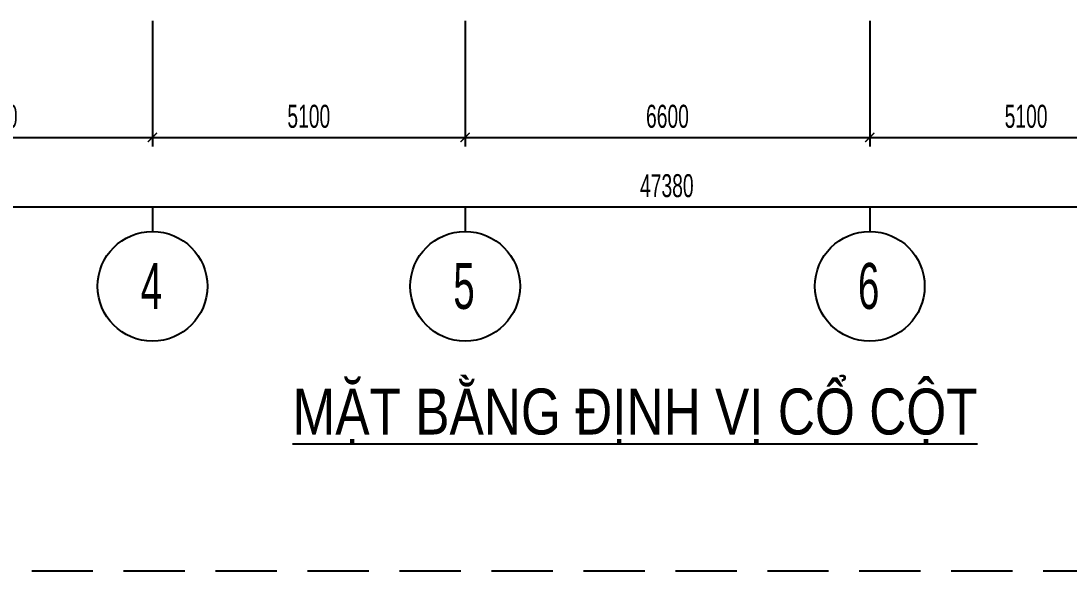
# Model space of a CAD drawing. Header units: millimetres. Extents: x 71 to 1994474, y -338610 to 1053.
# Drawn here: x 1903243 to 1920339, y -294109 to -285135 of the extents above; entities that cross this region are included whole.
import ezdxf
from ezdxf.enums import TextEntityAlignment as Align

# ---------------------------------------------------------------- set-up
doc = ezdxf.new("R2010")
doc.units = ezdxf.units.MM
doc.header["$LTSCALE"] = 1000
doc.header["$MEASUREMENT"] = 0
doc.header["$PDMODE"] = 3
doc.linetypes.add('HIDDEN', pattern=[0.375, 0.25, -0.125])
doc.layers.get('0').update_dxf_attribs({"linetype": 'CONTINUOUS'})
doc.layers.get('Defpoints').update_dxf_attribs({"linetype": 'CONTINUOUS'})
for name, color, linetype in [('CDC.02.DIM', 1, 'CONTINUOUS'), ('CDC.04.HIDDEN', 8, 'HIDDEN'), ('CDC.06.TEXT', 2, 'CONTINUOUS'), ('KCS_CHI', 1, 'CONTINUOUS')]:
    doc.layers.add(name, color=color, linetype=linetype)
doc.styles.add('ARIAL', font='arial.ttf', dxfattribs={"width": 0.6})
doc.dimstyles.new('150', dxfattribs={"dimscale": 150, "dimtxt": 2.5, "dimasz": 1, "dimexe": 1, "dimexo": 0, "dimgap": 1, "dimtad": 1, "dimdec": 0, "dimdsep": 46, "dimtxsty": 'ARIAL', "dimblk": 'ARCHTICK', "dimcen": 1, "dimdle": 1, "dimclrd": 1, "dimclre": 1, "dimclrt": 2, "dimadec": 0, "dimazin": 0, "dimtfac": 0.00072, "dimtdec": 0, "dimtix": 1, "dimtmove": 2, "dimatfit": 3, "dimldrblk": 'ARCHTICK', "dimfxl": 1, "dimtolj": 1, "dimarcsym": 0})

# ---------------------------------------------------------------- blocks, each defined once
blk = doc.blocks.new('_ARCHTICK')
at = {"color": 0, "linetype": 'ByBlock', "const_width": 0.15}
blk.add_lwpolyline([(-0.5, -0.5), (0.5, 0.5)], dxfattribs=at)
blk = doc.blocks.new('*D257')
at = {"layer": 'CDC.02.DIM', "color": 1, "lineweight": -2, "transparency": 16777216}
for p, q in [((1890088, -285135), (1890088, -288317)), ((1937468, -285135), (1937468, -288317)), ((1889938, -288167), (1937618, -288167))]:
    blk.add_line(p, q, dxfattribs=at)
at = {"layer": 'Defpoints', "color": 0, "transparency": 16777216}
for p in [(1890088, -285135), (1937468, -285135), (1937468, -288167)]:
    blk.add_point(p, dxfattribs=at)
at = {"layer": 'CDC.02.DIM', "color": 1, "lineweight": -2, "transparency": 16777216, "xscale": 150, "yscale": 150, "zscale": 150, "rotation": 180}
blk.add_blockref('_ARCHTICK', (1890088, -288167), dxfattribs=at)
at = {"layer": 'CDC.02.DIM', "color": 1, "lineweight": -2, "transparency": 16777216, "xscale": 150, "yscale": 150, "zscale": 150}
blk.add_blockref('_ARCHTICK', (1937468, -288167), dxfattribs=at)
at = {"layer": 'CDC.02.DIM', "color": 2, "transparency": 16777216, "insert": (1913778, -287825), "char_height": 375, "attachment_point": 5, "style": 'ARIAL'}
blk.add_mtext('\\A1;47380', dxfattribs=at)
blk = doc.blocks.new('*D258')
at = {"layer": 'CDC.02.DIM', "color": 1, "lineweight": -2, "transparency": 16777216}
for p, q in [((1900288, -285135), (1900288, -287184)), ((1905388, -285135), (1905388, -287184)), ((1900138, -287034), (1905538, -287034))]:
    blk.add_line(p, q, dxfattribs=at)
at = {"layer": 'Defpoints', "color": 0, "transparency": 16777216}
for p in [(1900288, -285135), (1905388, -285135), (1905388, -287034)]:
    blk.add_point(p, dxfattribs=at)
at = {"layer": 'CDC.02.DIM', "color": 1, "lineweight": -2, "transparency": 16777216, "xscale": 150, "yscale": 150, "zscale": 150, "rotation": 180}
blk.add_blockref('_ARCHTICK', (1900288, -287034), dxfattribs=at)
at = {"layer": 'CDC.02.DIM', "color": 1, "lineweight": -2, "transparency": 16777216, "xscale": 150, "yscale": 150, "zscale": 150}
blk.add_blockref('_ARCHTICK', (1905388, -287034), dxfattribs=at)
at = {"layer": 'CDC.02.DIM', "color": 2, "transparency": 16777216, "insert": (1902838, -286693), "char_height": 375, "attachment_point": 5, "style": 'ARIAL'}
blk.add_mtext('\\A1;5100', dxfattribs=at)
blk = doc.blocks.new('*D259')
at = {"layer": 'CDC.02.DIM', "color": 1, "lineweight": -2, "transparency": 16777216}
for p, q in [((1905388, -285135), (1905388, -287184)), ((1910488, -285135), (1910488, -287184)), ((1905238, -287034), (1910638, -287034))]:
    blk.add_line(p, q, dxfattribs=at)
at = {"layer": 'Defpoints', "color": 0, "transparency": 16777216}
for p in [(1905388, -285135), (1910488, -285135), (1910488, -287034)]:
    blk.add_point(p, dxfattribs=at)
at = {"layer": 'CDC.02.DIM', "color": 1, "lineweight": -2, "transparency": 16777216, "xscale": 150, "yscale": 150, "zscale": 150, "rotation": 180}
blk.add_blockref('_ARCHTICK', (1905388, -287034), dxfattribs=at)
at = {"layer": 'CDC.02.DIM', "color": 1, "lineweight": -2, "transparency": 16777216, "xscale": 150, "yscale": 150, "zscale": 150}
blk.add_blockref('_ARCHTICK', (1910488, -287034), dxfattribs=at)
at = {"layer": 'CDC.02.DIM', "color": 2, "transparency": 16777216, "insert": (1907938, -286693), "char_height": 375, "attachment_point": 5, "style": 'ARIAL'}
blk.add_mtext('\\A1;5100', dxfattribs=at)
blk = doc.blocks.new('*D260')
at = {"layer": 'CDC.02.DIM', "color": 1, "lineweight": -2, "transparency": 16777216}
for p, q in [((1910488, -285135), (1910488, -287184)), ((1917088, -285135), (1917088, -287184)), ((1910338, -287034), (1917238, -287034))]:
    blk.add_line(p, q, dxfattribs=at)
at = {"layer": 'Defpoints', "color": 0, "transparency": 16777216}
for p in [(1910488, -285135), (1917088, -285135), (1917088, -287034)]:
    blk.add_point(p, dxfattribs=at)
at = {"layer": 'CDC.02.DIM', "color": 1, "lineweight": -2, "transparency": 16777216, "xscale": 150, "yscale": 150, "zscale": 150, "rotation": 180}
blk.add_blockref('_ARCHTICK', (1910488, -287034), dxfattribs=at)
at = {"layer": 'CDC.02.DIM', "color": 1, "lineweight": -2, "transparency": 16777216, "xscale": 150, "yscale": 150, "zscale": 150}
blk.add_blockref('_ARCHTICK', (1917088, -287034), dxfattribs=at)
at = {"layer": 'CDC.02.DIM', "color": 2, "transparency": 16777216, "insert": (1913788, -286693), "char_height": 375, "attachment_point": 5, "style": 'ARIAL'}
blk.add_mtext('\\A1;6600', dxfattribs=at)
blk = doc.blocks.new('*D385')
at = {"layer": 'CDC.02.DIM', "color": 1, "lineweight": -2, "transparency": 16777216}
for p, q in [((1917088, -285135), (1917088, -287184)), ((1922188, -285135), (1922188, -287184)), ((1916938, -287034), (1922338, -287034))]:
    blk.add_line(p, q, dxfattribs=at)
at = {"layer": 'Defpoints', "color": 0, "transparency": 16777216}
for p in [(1917088, -285135), (1922188, -285135), (1922188, -287034)]:
    blk.add_point(p, dxfattribs=at)
at = {"layer": 'CDC.02.DIM', "color": 1, "lineweight": -2, "transparency": 16777216, "xscale": 150, "yscale": 150, "zscale": 150, "rotation": 180}
blk.add_blockref('_ARCHTICK', (1917088, -287034), dxfattribs=at)
at = {"layer": 'CDC.02.DIM', "color": 1, "lineweight": -2, "transparency": 16777216, "xscale": 150, "yscale": 150, "zscale": 150}
blk.add_blockref('_ARCHTICK', (1922188, -287034), dxfattribs=at)
at = {"layer": 'CDC.02.DIM', "color": 2, "transparency": 16777216, "insert": (1919638, -286693), "char_height": 375, "attachment_point": 5, "style": 'ARIAL'}
blk.add_mtext('\\A1;5100', dxfattribs=at)

msp = doc.modelspace()

# ---------------------------------------------------------------- linework, layer by layer
at = {"layer": 'CDC.04.HIDDEN', "ltscale": 4}
msp.add_line((1873417.9, -294104.5), (1980690.2, -294109), dxfattribs=at)
at = {"layer": 'KCS_CHI'}
for p, q in [((1905388.4, -288167), (1905388.4, -288569)), ((1910488.4, -288167), (1910488.4, -288569)), ((1917088.4, -288167), (1917088.4, -288569))]:
    msp.add_line(p, q, dxfattribs=at)
for centre in [(1905388.4, -289463.9), (1910488.4, -289463.9), (1917088.4, -289463.9)]:
    msp.add_circle(centre, 894.9, dxfattribs=at)

# ---------------------------------------------------------------- texts
at = {"layer": 'CDC.06.TEXT', "style": 'ARIAL', "width": 0.6}
for s, p in [('4', (1905195, -289833.2)), ('5', (1910295, -289833.2)), ('6', (1916895, -289833.2))]:
    msp.add_text(s, height=750, dxfattribs=at).set_placement(p)
at = {"layer": 'CDC.06.TEXT', "style": 'ARIAL', "width": 0.8}
msp.add_text('%%UMẶT BẰNG ĐỊNH VỊ CỔ CỘT', height=750, dxfattribs=at).set_placement((1913260.4, -291506.9), align=Align.MIDDLE_CENTER)

# ---------------------------------------------------------------- dimensions: what is measured, and where the dimension line sits
at = {"layer": 'CDC.02.DIM'}
for base, p1, p2, picture, middle in [((1937468.4, -288167), (1890088.4, -285135.5), (1937468.4, -285135.5), '*D257', (1913778.4, -287825.4)), ((1905388.4, -287034.5), (1900288.4, -285135.5), (1905388.4, -285135.5), '*D258', (1902838.4, -286693)), ((1910488.4, -287034.5), (1905388.4, -285135.5), (1910488.4, -285135.5), '*D259', (1907938.4, -286693)), ((1917088.4, -287034.5), (1910488.4, -285135.5), (1917088.4, -285135.5), '*D260', (1913788.4, -286693)), ((1922188.4, -287034.5), (1917088.4, -285135.5), (1922188.4, -285135.5), '*D385', (1919638.4, -286693))]:
    dim = msp.add_linear_dim(base=base, p1=p1, p2=p2, dimstyle='150', dxfattribs=at)
    dim.commit()
    dim.dimension.update_dxf_attribs({"geometry": picture, "text_midpoint": middle})

doc.saveas('drawing.dxf')
